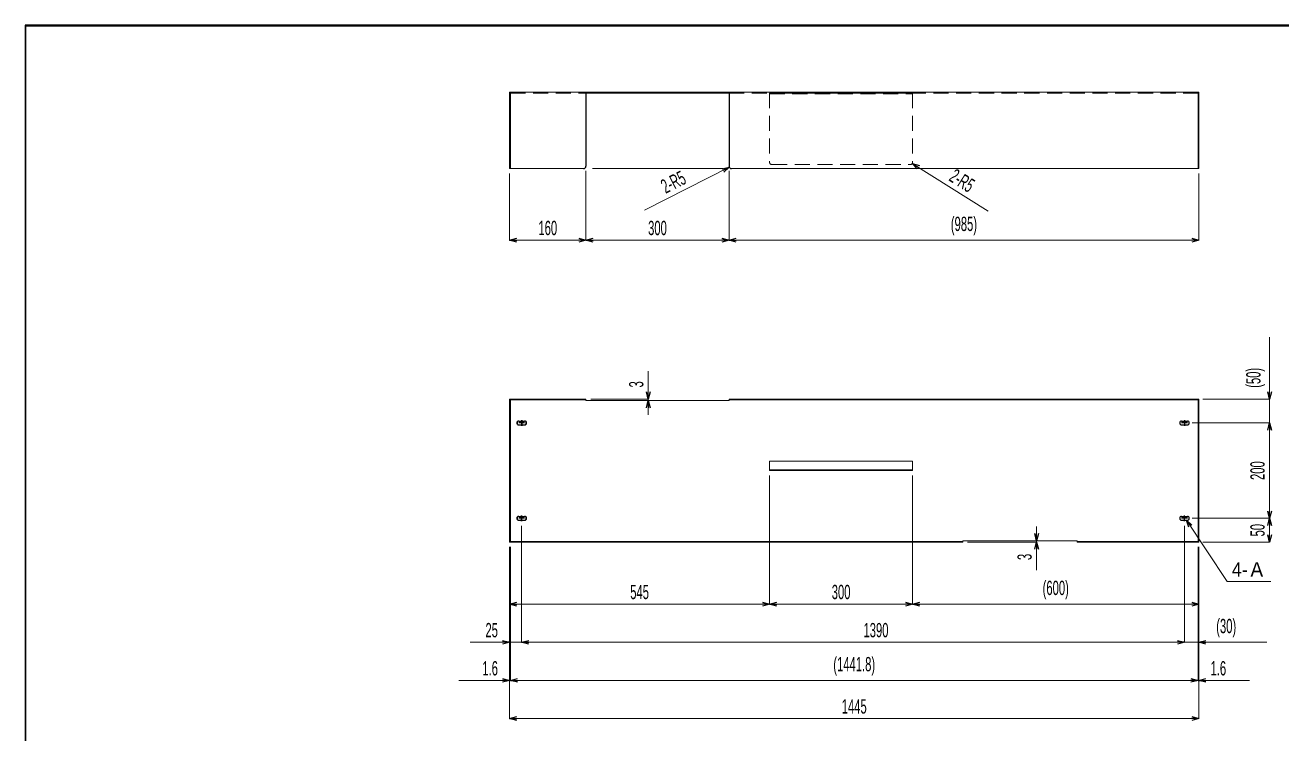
# Model space of a CAD drawing. Header units: millimetres. Extents: x -2100 to 2100, y -1485 to 1485.
# Drawn here: x -1942 to 693, y -160 to 1327 of the extents above; entities that cross this region are included whole.
import ezdxf
from ezdxf.enums import TextEntityAlignment as Align

# ---------------------------------------------------------------- set-up
doc = ezdxf.new("R2010")
doc.units = ezdxf.units.MM
doc.header["$LTSCALE"] = 2.5
doc.linetypes.add('CENTER', pattern=[50.8, 31.75, -6.35, 6.35, -6.35])
doc.linetypes.add('DASHED', pattern=[19.05, 12.7, -6.35])
for name, color, linetype in [('Layer0001', 7, 'Continuous'), ('Layer0012', 7, 'Continuous'), ('Layer0013', 7, 'Continuous'), ('Layer0014', 7, 'Continuous')]:
    doc.layers.add(name, color=color, linetype=linetype)
doc.styles.add('dcStyle0', font='ＭＳ Ｐゴシック', dxfattribs={"width": 0.6})
doc.dimstyles.new('dc_Radial01', dxfattribs={"dimtxt": 30, "dimasz": 15.00113, "dimexe": 0, "dimexo": 10, "dimgap": 10, "dimtad": 3, "dimdec": 1, "dimdsep": 46, "dimtxsty": 'dcStyle0', "dimblk1": 'OPEN30', "dimblk2": 'OPEN30', "dimsah": 1, "dimcen": 0.09, "dimclrd": 4, "dimclre": 4, "dimclrt": 4, "dimadec": 0, "dimazin": 2, "dimtfac": 1, "dimtdec": 4, "dimtofl": 0, "dimtmove": 0, "dimatfit": 3, "dimfxl": 1, "dimarcsym": 1})
doc.dimstyles.new('dc_Rotated', dxfattribs={"dimtxt": 30, "dimasz": 15.00113, "dimexe": 0, "dimexo": 10, "dimgap": 10, "dimtad": 3, "dimdec": 1, "dimdsep": 46, "dimtxsty": 'dcStyle0', "dimblk1": 'OPEN30', "dimblk2": 'OPEN30', "dimsah": 1, "dimcen": 0.09, "dimclrd": 4, "dimclre": 4, "dimclrt": 4, "dimadec": 0, "dimazin": 2, "dimtfac": 1, "dimtdec": 4, "dimtmove": 0, "dimatfit": 3, "dimfxl": 1, "dimarcsym": 1})

# ---------------------------------------------------------------- blocks, each defined once
blk = doc.blocks.new('_Open30')
at = {"color": 0, "linetype": 'ByBlock', "lineweight": -2}
for p, q in [((-1, 0.267949), (0, 0)), ((0, 0), (-1, -0.267949)), ((0, 0), (-1, 0))]:
    blk.add_line(p, q, dxfattribs=at)
blk = doc.blocks.new('*D1')
at = {"layer": 'Layer0012', "color": 4, "linetype": 'Continuous', "lineweight": 13}
for p, q in [((505.3, 292.1), (667.7, 292.1)), ((667.7, 242.1), (667.7, 292.1)), ((527.7, 242.1), (667.7, 242.1))]:
    blk.add_line(p, q, dxfattribs=at)
at = {"layer": 'Layer0012', "color": 4, "xscale": 15.00115266964712, "yscale": 15.00081580252128}
for p, rotation in [((667.7, 292.1), 90), ((667.7, 242.1), 270)]:
    blk.add_blockref('_Open30', p, dxfattribs=dict(at, rotation=rotation))
at = {"layer": 'Layer0012', "color": 4, "insert": (657.7, 267.1), "char_height": 30, "attachment_point": 8, "rotation": 90, "style": 'dcStyle0'}
blk.add_mtext('\\T1.00;50', dxfattribs=at)
blk = doc.blocks.new('*D2')
at = {"layer": 'Layer0012', "color": 4, "linetype": 'Continuous', "lineweight": 13}
for p, q in [((505.3, 492.1), (667.7, 492.1)), ((667.7, 292.1), (667.7, 492.1)), ((505.3, 292.1), (667.7, 292.1))]:
    blk.add_line(p, q, dxfattribs=at)
at = {"layer": 'Layer0012', "color": 4, "xscale": 15.00115266964712, "yscale": 15.00081580252128}
for p, rotation in [((667.7, 492.1), 90), ((667.7, 292.1), 270)]:
    blk.add_blockref('_Open30', p, dxfattribs=dict(at, rotation=rotation))
at = {"layer": 'Layer0012', "color": 4, "insert": (657.7, 392.1), "char_height": 30, "attachment_point": 8, "rotation": 90, "style": 'dcStyle0'}
blk.add_mtext('\\T1.00;200', dxfattribs=at)
blk = doc.blocks.new('*D3')
at = {"layer": 'Layer0012', "color": 4, "linetype": 'Continuous', "lineweight": 13}
for p, q in [((667.7, 671.8), (667.7, 542.1)), ((527.7, 542.1), (667.7, 542.1)), ((667.7, 492.1), (667.7, 542.1)), ((505.3, 492.1), (667.7, 492.1))]:
    blk.add_line(p, q, dxfattribs=at)
at = {"layer": 'Layer0012', "color": 4, "xscale": 15.00115266964712, "yscale": 15.00081580252128, "rotation": 270}
blk.add_blockref('_Open30', (667.7, 542.1), dxfattribs=at)
at = {"layer": 'Layer0012', "color": 4, "insert": (657.7, 565.8), "char_height": 30, "attachment_point": 7, "rotation": 90, "style": 'dcStyle0'}
blk.add_mtext('\\T1.00;(50)', dxfattribs=at)
blk = doc.blocks.new('*D4')
at = {"layer": 'Layer0012', "color": 4, "linetype": 'Continuous', "lineweight": 13}
for p, q in [((-380.7, 382.1), (-380.7, 112.1)), ((-925.7, 232.1), (-925.7, 112.1)), ((-925.7, 112.1), (-380.7, 112.1))]:
    blk.add_line(p, q, dxfattribs=at)
at = {"layer": 'Layer0012', "color": 4, "xscale": 15.00115266964712, "yscale": 15.00081580252128}
for p, rotation in [((-925.7, 112.1), 180), ((-380.7, 112.1), 360)]:
    blk.add_blockref('_Open30', p, dxfattribs=dict(at, rotation=rotation))
at = {"layer": 'Layer0012', "color": 4, "insert": (-653.2, 122.1), "char_height": 30, "attachment_point": 8, "style": 'dcStyle0'}
blk.add_mtext('\\T1.00;545', dxfattribs=at)
blk = doc.blocks.new('*D5')
at = {"layer": 'Layer0012', "color": 4, "linetype": 'Continuous', "lineweight": 13}
for p, q in [((-380.7, 382.1), (-380.7, 112.1)), ((-80.7, 382.1), (-80.7, 112.1)), ((-380.7, 112.1), (-80.7, 112.1))]:
    blk.add_line(p, q, dxfattribs=at)
at = {"layer": 'Layer0012', "color": 4, "xscale": 15.00115266964712, "yscale": 15.00081580252128}
for p, rotation in [((-380.7, 112.1), 180), ((-80.7, 112.1), 360)]:
    blk.add_blockref('_Open30', p, dxfattribs=dict(at, rotation=rotation))
at = {"layer": 'Layer0012', "color": 4, "insert": (-230.7, 122.1), "char_height": 30, "attachment_point": 8, "style": 'dcStyle0'}
blk.add_mtext('\\T1.00;300', dxfattribs=at)
blk = doc.blocks.new('*D6')
at = {"layer": 'Layer0012', "color": 4, "linetype": 'Continuous', "lineweight": 13}
for p, q in [((-80.7, 382.1), (-80.7, 112.1)), ((519.3, 232.1), (519.3, 112.1)), ((-80.7, 112.1), (519.3, 112.1))]:
    blk.add_line(p, q, dxfattribs=at)
at = {"layer": 'Layer0012', "color": 4, "xscale": 15.00115266964712, "yscale": 15.00081580252128}
for p, rotation in [((-80.7, 112.1), 180), ((519.3, 112.1), 360)]:
    blk.add_blockref('_Open30', p, dxfattribs=dict(at, rotation=rotation))
at = {"layer": 'Layer0012', "color": 4, "insert": (219.3, 122.1), "char_height": 30, "attachment_point": 8, "style": 'dcStyle0'}
blk.add_mtext('\\T1.00;(600)', dxfattribs=at)
blk = doc.blocks.new('*D7')
at = {"layer": 'Layer0012', "color": 4, "linetype": 'Continuous', "lineweight": 13}
for p, q in [((-925.7, 232.1), (-925.7, -127.9)), ((519.3, 232.1), (519.3, -127.9)), ((-925.7, -127.9), (519.3, -127.9))]:
    blk.add_line(p, q, dxfattribs=at)
at = {"layer": 'Layer0012', "color": 4, "xscale": 15.00115266964712, "yscale": 15.00081580252128}
for p, rotation in [((-925.7, -127.9), 180), ((519.3, -127.9), 360)]:
    blk.add_blockref('_Open30', p, dxfattribs=dict(at, rotation=rotation))
at = {"layer": 'Layer0012', "color": 4, "insert": (-203.2, -117.9), "char_height": 30, "attachment_point": 8, "style": 'dcStyle0'}
blk.add_mtext('\\T1.00;1445', dxfattribs=at)
blk = doc.blocks.new('*D16')
at = {"layer": 'Layer0012', "color": 4, "linetype": 'Continuous', "lineweight": 13}
for p, q in [((-900.7, 276.1), (-900.7, 32.1)), ((-925.7, 232.1), (-925.7, 32.1)), ((-1008.2, 32.1), (-925.7, 32.1)), ((-925.7, 32.1), (-900.7, 32.1))]:
    blk.add_line(p, q, dxfattribs=at)
at = {"layer": 'Layer0012', "color": 4, "xscale": 15.00115266964712, "yscale": 15.00081580252128, "rotation": 360}
blk.add_blockref('_Open30', (-925.7, 32.1), dxfattribs=at)
at = {"layer": 'Layer0012', "color": 4, "insert": (-950.2, 42.1), "char_height": 30, "attachment_point": 9, "style": 'dcStyle0'}
blk.add_mtext('\\T1.00;25', dxfattribs=at)
blk = doc.blocks.new('*D17')
at = {"layer": 'Layer0012', "color": 4, "linetype": 'Continuous', "lineweight": 13}
for p, q in [((-900.7, 276.1), (-900.7, 32.1)), ((489.3, 276.1), (489.3, 32.1)), ((-900.7, 32.1), (489.3, 32.1))]:
    blk.add_line(p, q, dxfattribs=at)
at = {"layer": 'Layer0012', "color": 4, "xscale": 15.00115266964712, "yscale": 15.00081580252128}
for p, rotation in [((-900.7, 32.1), 180), ((489.3, 32.1), 360)]:
    blk.add_blockref('_Open30', p, dxfattribs=dict(at, rotation=rotation))
at = {"layer": 'Layer0012', "color": 4, "insert": (-157.6, 42.1), "char_height": 30, "attachment_point": 8, "style": 'dcStyle0'}
blk.add_mtext('\\T1.00;1390', dxfattribs=at)
blk = doc.blocks.new('*D18')
at = {"layer": 'Layer0012', "color": 4, "linetype": 'Continuous', "lineweight": 13}
for p, q in [((489.3, 276.1), (489.3, 32.1)), ((519.3, 232.1), (519.3, 32.1)), ((489.3, 32.1), (519.3, 32.1)), ((661.8, 32.1), (519.3, 32.1))]:
    blk.add_line(p, q, dxfattribs=at)
at = {"layer": 'Layer0012', "color": 4, "xscale": 15.00115266964712, "yscale": 15.00081580252128, "rotation": 180}
blk.add_blockref('_Open30', (519.3, 32.1), dxfattribs=at)
at = {"layer": 'Layer0012', "color": 4, "insert": (555.8, 42.1), "char_height": 30, "attachment_point": 7, "style": 'dcStyle0'}
blk.add_mtext('\\T1.00;(30)', dxfattribs=at)
blk = doc.blocks.new('*D20')
at = {"layer": 'Layer0012', "color": 4, "linetype": 'Continuous', "lineweight": 13}
for p, q in [((-925.7, 1015.6), (-925.7, 875.6)), ((-765.7, 1020.6), (-765.7, 875.6)), ((-925.7, 875.6), (-765.7, 875.6))]:
    blk.add_line(p, q, dxfattribs=at)
at = {"layer": 'Layer0012', "color": 4, "xscale": 15.00115266964712, "yscale": 15.00081580252128}
for p, rotation in [((-925.7, 875.6), 180), ((-765.7, 875.6), 360)]:
    blk.add_blockref('_Open30', p, dxfattribs=dict(at, rotation=rotation))
at = {"layer": 'Layer0012', "color": 4, "insert": (-845.7, 885.6), "char_height": 30, "attachment_point": 8, "style": 'dcStyle0'}
blk.add_mtext('\\T1.00;160', dxfattribs=at)
blk = doc.blocks.new('*D21')
at = {"layer": 'Layer0012', "color": 4, "linetype": 'Continuous', "lineweight": 13}
for p, q in [((-765.7, 1020.6), (-765.7, 875.6)), ((-465.7, 1020.6), (-465.7, 875.6)), ((-765.7, 875.6), (-465.7, 875.6))]:
    blk.add_line(p, q, dxfattribs=at)
at = {"layer": 'Layer0012', "color": 4, "xscale": 15.00115266964712, "yscale": 15.00081580252128}
for p, rotation in [((-765.7, 875.6), 180), ((-465.7, 875.6), 360)]:
    blk.add_blockref('_Open30', p, dxfattribs=dict(at, rotation=rotation))
at = {"layer": 'Layer0012', "color": 4, "insert": (-615.7, 885.6), "char_height": 30, "attachment_point": 8, "style": 'dcStyle0'}
blk.add_mtext('\\T1.00;300', dxfattribs=at)
blk = doc.blocks.new('*D22')
at = {"layer": 'Layer0012', "color": 4, "linetype": 'Continuous', "lineweight": 13}
for p, q in [((-465.7, 1020.6), (-465.7, 875.6)), ((519.3, 1015.6), (519.3, 875.6)), ((-465.7, 875.6), (519.3, 875.6))]:
    blk.add_line(p, q, dxfattribs=at)
at = {"layer": 'Layer0012', "color": 4, "xscale": 15.00115266964712, "yscale": 15.00081580252128}
for p, rotation in [((-465.7, 875.6), 180), ((519.3, 875.6), 360)]:
    blk.add_blockref('_Open30', p, dxfattribs=dict(at, rotation=rotation))
at = {"layer": 'Layer0012', "color": 4, "insert": (26.8, 885.6), "char_height": 30, "attachment_point": 8, "style": 'dcStyle0'}
blk.add_mtext('\\T1.00;(985)', dxfattribs=at)
blk = doc.blocks.new('*D23')
at = {"layer": 'Layer0012', "color": 4, "linetype": 'Continuous', "lineweight": 13}
blk.add_line((77.5, 936), (-81.5, 1036.4), dxfattribs=at)
at = {"layer": 'Layer0012', "color": 4, "xscale": 15.00115266964712, "yscale": 15.00081580252128, "rotation": 147.7372269153307}
blk.add_blockref('_Open30', (-81.5, 1036.4), dxfattribs=at)
at = {"layer": 'Layer0012', "color": 4, "insert": (-6.8, 1001.1), "char_height": 30, "attachment_point": 7, "rotation": 327.7372, "style": 'dcStyle0'}
blk.add_mtext('\\T1.00;2-R5', dxfattribs=at)
blk = doc.blocks.new('*D24')
at = {"layer": 'Layer0012', "color": 4, "linetype": 'Continuous', "lineweight": 13}
blk.add_line((-642.9, 938.4), (-465.1, 1028.4), dxfattribs=at)
at = {"layer": 'Layer0012', "color": 4, "xscale": 15.00115266964712, "yscale": 15.00081580252128, "rotation": 26.85034663196464}
blk.add_blockref('_Open30', (-465.1, 1028.4), dxfattribs=at)
at = {"layer": 'Layer0012', "color": 4, "insert": (-552.8, 995.2), "char_height": 30, "attachment_point": 9, "rotation": 26.8503, "style": 'dcStyle0'}
blk.add_mtext('\\T1.00;2-R5', dxfattribs=at)
blk = doc.blocks.new('*D28')
at = {"layer": 'Layer0012', "color": 4, "linetype": 'Continuous', "lineweight": 13}
for p, q in [((-925.7, 232.1), (-925.7, -47.9)), ((-924.1, 232.1), (-924.1, -47.9)), ((-1032.2, -47.9), (-925.7, -47.9)), ((-925.7, -47.9), (-924.1, -47.9))]:
    blk.add_line(p, q, dxfattribs=at)
at = {"layer": 'Layer0012', "color": 4, "xscale": 15.00115266964712, "yscale": 15.00081580252128, "rotation": 360}
blk.add_blockref('_Open30', (-925.7, -47.9), dxfattribs=at)
at = {"layer": 'Layer0012', "color": 4, "insert": (-950.2, -37.9), "char_height": 30, "attachment_point": 9, "style": 'dcStyle0'}
blk.add_mtext('\\T1.00;1.6', dxfattribs=at)
blk = doc.blocks.new('*D29')
at = {"layer": 'Layer0012', "color": 4, "linetype": 'Continuous', "lineweight": 13}
for p, q in [((-924.1, 232.1), (-924.1, -47.9)), ((517.7, 232.1), (517.7, -47.9)), ((-924.1, -47.9), (517.7, -47.9))]:
    blk.add_line(p, q, dxfattribs=at)
at = {"layer": 'Layer0012', "color": 4, "xscale": 15.00115266964712, "yscale": 15.00081580252128}
for p, rotation in [((-924.1, -47.9), 180), ((517.7, -47.9), 360)]:
    blk.add_blockref('_Open30', p, dxfattribs=dict(at, rotation=rotation))
at = {"layer": 'Layer0012', "color": 4, "insert": (-203.2, -37.9), "char_height": 30, "attachment_point": 8, "style": 'dcStyle0'}
blk.add_mtext('\\T1.00;(1441.8)', dxfattribs=at)
blk = doc.blocks.new('*D30')
at = {"layer": 'Layer0012', "color": 4, "linetype": 'Continuous', "lineweight": 13}
for p, q in [((517.7, 232.1), (517.7, -47.9)), ((519.3, 232.1), (519.3, -47.9)), ((517.7, -47.9), (519.3, -47.9)), ((625.8, -47.9), (519.3, -47.9))]:
    blk.add_line(p, q, dxfattribs=at)
at = {"layer": 'Layer0012', "color": 4, "xscale": 15.00115266964712, "yscale": 15.00081580252128, "rotation": 180}
blk.add_blockref('_Open30', (519.3, -47.9), dxfattribs=at)
at = {"layer": 'Layer0012', "color": 4, "insert": (543.8, -37.9), "char_height": 30, "attachment_point": 7, "style": 'dcStyle0'}
blk.add_mtext('\\T1.00;1.6', dxfattribs=at)
blk = doc.blocks.new('DC_IMAGEDIMGROUP_3')
at = {"layer": 'Layer0012', "color": 4, "linetype": 'Continuous', "lineweight": 13}
for p, q in [((-634.9, 600.5), (-634.9, 542.1)), ((-755.7, 542.1), (-634.9, 542.1)), ((-634.9, 539.1), (-634.9, 542.1)), ((-634.9, 509.1), (-634.9, 539.1))]:
    blk.add_line(p, q, dxfattribs=at)
at = {"layer": 'Layer0012', "color": 4, "xscale": 15.00115266964712, "yscale": 15.00081580252128}
for p, rotation in [((-634.9, 542.1), 270), ((-634.9, 539.1), 90)]:
    blk.add_blockref('_Open30', p, dxfattribs=dict(at, rotation=rotation))
at = {"layer": 'Layer0012', "color": 4, "insert": (-644.9, 566.5), "char_height": 30, "attachment_point": 7, "rotation": 90, "style": 'dcStyle0'}
blk.add_mtext('\\T1.00;3', dxfattribs=at)
blk = doc.blocks.new('DC_IMAGEDIMGROUP_4')
at = {"layer": 'Layer0012', "color": 4, "linetype": 'Continuous', "lineweight": 13}
for p, q in [((179.3, 275.1), (179.3, 245.1)), ((34.3, 242.1), (179.3, 242.1)), ((179.3, 242.1), (179.3, 245.1)), ((179.3, 183.6), (179.3, 242.1))]:
    blk.add_line(p, q, dxfattribs=at)
at = {"layer": 'Layer0012', "color": 4, "xscale": 15.00115266964712, "yscale": 15.00081580252128}
for p, rotation in [((179.3, 245.1), 270), ((179.3, 242.1), 90)]:
    blk.add_blockref('_Open30', p, dxfattribs=dict(at, rotation=rotation))
at = {"layer": 'Layer0012', "color": 4, "insert": (169.3, 217.6), "char_height": 30, "attachment_point": 9, "rotation": 90, "style": 'dcStyle0'}
blk.add_mtext('\\T1.00;3', dxfattribs=at)
blk = doc.blocks.new('DC_GROUP_AAD6-2749_1')
at = {"layer": 'Layer0013', "color": 4, "linetype": 'Continuous', "lineweight": 13}
for p, q in [((493.3, 288.1), (578.5, 159.8)), ((578.5, 159.8), (670.5, 159.8))]:
    blk.add_line(p, q, dxfattribs=at)
at = {"layer": 'Layer0013', "color": 4, "xscale": 15.00115266964712, "yscale": 15.00081580252128, "rotation": 123.5891346569435}
blk.add_blockref('_Open30', (493.3, 288.1), dxfattribs=at)
at = {"layer": 'Layer0013', "color": 4, "style": 'dcStyle0', "width": 0.962335}
blk.add_text('4-Ａ', height=30, dxfattribs=at).set_placement((588.5, 169.8), (660.5, 169.8), align=Align.FIT)
blk = doc.blocks.new('DC_GROUP_AAD6-2749_3')
at = {"color": 3, "linetype": 'Continuous', "lineweight": 18}
for p, q in [((519.3, 1185.6), (517.7, 1185.6)), ((517.7, 1185.6), (517.7, 1025.6)), ((519.3, 1025.6), (519.3, 1185.6)), ((517.7, 1025.6), (519.3, 1025.6))]:
    blk.add_line(p, q, dxfattribs=at)
blk = doc.blocks.new('DC_GROUP_AAD6-2749_4')
at = {"color": 3, "linetype": 'Continuous', "lineweight": 18}
for p, q in [((-924.1, 1185.6), (-925.7, 1185.6)), ((-925.7, 1185.6), (-925.7, 1025.6)), ((-924.1, 1025.6), (-924.1, 1185.6)), ((-925.7, 1025.6), (-924.1, 1025.6))]:
    blk.add_line(p, q, dxfattribs=at)
blk = doc.blocks.new('DC_GROUP_AAD6-2749_2')
at = {"color": 3, "linetype": 'Continuous', "lineweight": 25}
for p, q in [((-765.7, 1185.6), (-765.7, 1030.6)), ((-465.7, 1185.6), (-465.7, 1030.6))]:
    blk.add_line(p, q, dxfattribs=at)
at = {"color": 5, "linetype": 'Continuous', "lineweight": 13}
blk.add_line((-751.8, 1025.6), (-478.7, 1025.6), dxfattribs=at)
at = {"color": 3, "linetype": 'Continuous', "lineweight": 25}
for centre, start, end in [((-770.7, 1030.6), 270, 0), ((-460.7, 1030.6), 180, 270)]:
    blk.add_arc(centre, 5, start, end, dxfattribs=at)
at = {"layer": 'Layer0001', "color": 3, "linetype": 'Continuous', "lineweight": 18}
for p, q in [((-924.1, 1185.6), (-924.1, 1075.6)), ((-920.5, 1185.6), (-924.1, 1185.6)), ((-920.5, 1185.6), (-900.7, 1185.6)), ((517.7, 1185.6), (-900.7, 1185.6)), ((-765.7, 1184), (-465.7, 1184)), ((517.7, 1025.6), (517.7, 1185.6)), ((-924.1, 1075.6), (-924.1, 1025.6)), ((-924.1, 1025.6), (-770.7, 1025.6)), ((-460.7, 1025.6), (517.7, 1025.6))]:
    blk.add_line(p, q, dxfattribs=at)
at = {"layer": 'Layer0001', "color": 3, "linetype": 'DASHED', "lineweight": 18}
for p, q in [((-924.1, 1184), (-765.7, 1184)), ((-465.7, 1184), (517.7, 1184)), ((-80.7, 1184), (-380.7, 1184)), ((-380.7, 1184), (-380.7, 1039)), ((-380.7, 1182.4), (-80.7, 1182.4)), ((-80.7, 1184), (-80.7, 1039)), ((-375.7, 1034), (-85.7, 1034))]:
    blk.add_line(p, q, dxfattribs=at)
for centre, start, end in [((-375.7, 1039), 180, 270), ((-85.7, 1039), 270, 0)]:
    blk.add_arc(centre, 5, start, end, dxfattribs=at)
at = {"linetype": 'Continuous'}
for name in ['DC_GROUP_AAD6-2749_4', 'DC_GROUP_AAD6-2749_3']:
    blk.add_blockref(name, (0, 0), dxfattribs=at)
blk = doc.blocks.new('DC_GROUP_AAD6-2749_22')
at = {"color": 3, "linetype": 'Continuous', "lineweight": 18}
for p, q in [((519.3, 542.1), (517.7, 542.1)), ((517.7, 542.1), (517.7, 242.1)), ((519.3, 242.1), (519.3, 542.1)), ((517.7, 242.1), (519.3, 242.1))]:
    blk.add_line(p, q, dxfattribs=at)
blk = doc.blocks.new('DC_GROUP_AAD6-2749_23')
at = {"color": 3, "linetype": 'Continuous', "lineweight": 18}
for p, q in [((-924.1, 542.1), (-925.7, 542.1)), ((-925.7, 542.1), (-925.7, 242.1)), ((-924.1, 242.1), (-924.1, 542.1)), ((-925.7, 242.1), (-924.1, 242.1))]:
    blk.add_line(p, q, dxfattribs=at)
blk = doc.blocks.new('DC_GROUP_AAD6-2749_24')
at = {"color": 3, "linetype": 'Continuous', "lineweight": 25}
for p, q in [((483.3, 496.1), (495.3, 496.1)), ((483.3, 488.1), (495.3, 488.1)), ((483.3, 296.1), (495.3, 296.1)), ((483.3, 288.1), (495.3, 288.1))]:
    blk.add_line(p, q, dxfattribs=at)
at = {"color": 2, "linetype": 'CENTER', "lineweight": 25}
for p, q in [((495.3, 492.1), (483.3, 492.1)), ((489.3, 498.1), (489.3, 486.1)), ((495.3, 292.1), (483.3, 292.1)), ((489.3, 286.1), (489.3, 298.1))]:
    blk.add_line(p, q, dxfattribs=at)
at = {"color": 3, "linetype": 'Continuous', "lineweight": 25}
for centre, start, end in [((483.3, 492.1), 90, 270), ((495.3, 492.1), 270, 90), ((483.3, 292.1), 90, 270), ((495.3, 292.1), 270, 90)]:
    blk.add_arc(centre, 4, start, end, dxfattribs=at)
blk = doc.blocks.new('DC_GROUP_AAD6-2749_25')
at = {"color": 3, "linetype": 'Continuous', "lineweight": 25}
for p, q in [((-906.2, 496.1), (-894.2, 496.1)), ((-906.2, 488.1), (-894.2, 488.1)), ((-906.2, 296.1), (-894.2, 296.1)), ((-906.2, 288.1), (-894.2, 288.1))]:
    blk.add_line(p, q, dxfattribs=at)
at = {"color": 2, "linetype": 'CENTER', "lineweight": 25}
for p, q in [((-894.2, 492.1), (-906.2, 492.1)), ((-900.2, 498.1), (-900.2, 486.1)), ((-894.2, 292.1), (-906.2, 292.1)), ((-900.2, 286.1), (-900.2, 298.1))]:
    blk.add_line(p, q, dxfattribs=at)
at = {"color": 3, "linetype": 'Continuous', "lineweight": 25}
for centre, start, end in [((-906.2, 492.1), 90, 270), ((-894.2, 492.1), 270, 90), ((-906.2, 292.1), 90, 270), ((-894.2, 292.1), 270, 90)]:
    blk.add_arc(centre, 4, start, end, dxfattribs=at)
blk = doc.blocks.new('DC_GROUP_AAD6-2749_26')
at = {"color": 3, "linetype": 'Continuous', "lineweight": 25}
for p, q in [((-906.7, 496.1), (-894.7, 496.1)), ((-906.7, 488.1), (-894.7, 488.1)), ((-906.7, 296.1), (-894.7, 296.1)), ((-906.7, 288.1), (-894.7, 288.1))]:
    blk.add_line(p, q, dxfattribs=at)
at = {"color": 2, "linetype": 'CENTER', "lineweight": 25}
for p, q in [((-894.7, 492.1), (-906.7, 492.1)), ((-900.7, 498.1), (-900.7, 486.1)), ((-894.7, 292.1), (-906.7, 292.1)), ((-900.7, 286.1), (-900.7, 298.1))]:
    blk.add_line(p, q, dxfattribs=at)
at = {"color": 3, "linetype": 'Continuous', "lineweight": 25}
for centre, start, end in [((-906.7, 492.1), 90, 270), ((-894.7, 492.1), 270, 90), ((-906.7, 292.1), 90, 270), ((-894.7, 292.1), 270, 90)]:
    blk.add_arc(centre, 4, start, end, dxfattribs=at)
blk = doc.blocks.new('DC_GROUP_AAD6-2749_21')
at = {"color": 3, "linetype": 'Continuous', "lineweight": 18}
for p, q in [((-765.7, 542.1), (-765.7, 539.1)), ((-465.7, 542.1), (-465.7, 539.1)), ((24.3, 242.1), (24.3, 245.1)), ((24.3, 245.1), (264.3, 245.1)), ((264.3, 242.1), (264.3, 245.1))]:
    blk.add_line(p, q, dxfattribs=at)
at = {"color": 3, "linetype": 'DASHED', "lineweight": 18}
for p, q in [((24.3, 243.7), (24.3, 242.1)), ((264.3, 243.7), (264.3, 242.1))]:
    blk.add_line(p, q, dxfattribs=at)
at = {"layer": 'Layer0001', "color": 3, "linetype": 'Continuous', "lineweight": 18}
for p, q in [((-924.1, 242.1), (-924.1, 542.1)), ((-924.1, 542.1), (-765.7, 542.1)), ((-765.7, 540.5), (-924.1, 540.5)), ((-465.7, 539.1), (-765.7, 539.1)), ((-465.7, 542.1), (517.7, 542.1)), ((517.7, 540.5), (-465.7, 540.5)), ((517.7, 542.1), (517.7, 242.1)), ((-380.7, 412.1), (-80.7, 412.1)), ((-380.7, 392.1), (-380.7, 412.1)), ((-80.7, 412.1), (-80.7, 392.1)), ((-80.7, 393.7), (-380.7, 393.7)), ((-380.7, 392.1), (-80.7, 392.1)), ((-924.1, 243.7), (24.3, 243.7)), ((24.3, 242.1), (-924.1, 242.1)), ((264.3, 243.7), (517.7, 243.7)), ((517.7, 242.1), (264.3, 242.1))]:
    blk.add_line(p, q, dxfattribs=at)
at = {"linetype": 'Continuous'}
for name in ['DC_GROUP_AAD6-2749_23', 'DC_GROUP_AAD6-2749_22', 'DC_GROUP_AAD6-2749_26', 'DC_GROUP_AAD6-2749_25', 'DC_GROUP_AAD6-2749_24']:
    blk.add_blockref(name, (0, 0), dxfattribs=at)

msp = doc.modelspace()

# ---------------------------------------------------------------- linework, layer by layer
at = {"layer": 'Layer0014', "color": 3, "linetype": 'Continuous', "lineweight": 25}
for p, q in [((-1941.5, 1326.5), (-1941.5, -1386.5)), ((2001.5, 1326.5), (-1941.5, 1326.5)), ((-1940, -1385), (-1940, 1325)), ((-1940, 1325), (2000, 1325))]:
    msp.add_line(p, q, dxfattribs=at)

# ---------------------------------------------------------------- block references
at = {"linetype": 'Continuous'}
msp.add_blockref('DC_GROUP_AAD6-2749_2', (0, 0), dxfattribs=at)
at = {"layer": 'Layer0001', "linetype": 'Continuous'}
msp.add_blockref('DC_GROUP_AAD6-2749_21', (0, 0), dxfattribs=at)
at = {"layer": 'Layer0012', "linetype": 'Continuous'}
for name in ['DC_IMAGEDIMGROUP_3', 'DC_IMAGEDIMGROUP_4']:
    msp.add_blockref(name, (0, 0), dxfattribs=at)
at = {"layer": 'Layer0013', "linetype": 'Continuous'}
msp.add_blockref('DC_GROUP_AAD6-2749_1', (0, 0), dxfattribs=at)

# ---------------------------------------------------------------- dimensions: what is measured, and where the dimension line sits
at = {"layer": 'Layer0012', "linetype": 'Continuous', "lineweight": 13}
for base, p1, p2, picture, middle in [((-765.69, 875.64), (-925.69, 1025.64), (-765.69, 1030.64), '*D20', (-845.69, 875.64)), ((-465.69, 875.64), (-765.69, 1030.64), (-465.69, 1030.64), '*D21', (-615.69, 875.64)), ((-380.69, 112.05), (-925.69, 242.05), (-380.69, 392.05), '*D4', (-653.19, 112.05)), ((-80.69, 112.05), (-380.69, 392.05), (-80.69, 392.05), '*D5', (-230.69, 112.05)), ((-900.69, 32.05), (-925.69, 242.05), (-900.69, 286.05), '*D16', (-974.18, 32.05)), ((489.31, 32.05), (-900.69, 286.05), (489.31, 286.05), '*D17', (-157.59, 32.05)), ((-924.09, -47.95), (-925.69, 242.05), (-924.09, 242.05), '*D28', (-986.18, -47.95)), ((519.31, -127.95), (-925.69, 242.05), (519.31, 242.05), '*D7', (-203.19, -127.95)), ((519.31, -47.95), (517.71, 242.05), (519.31, 242.05), '*D30', (579.8, -47.95))]:
    dim = msp.add_linear_dim(base=base, p1=p1, p2=p2, dimstyle='dc_Rotated', override={"dimtxt": 30, "dimasz": 15.00113, "dimexe": 0, "dimexo": 10, "dimgap": 10, "dimtad": 3, "dimtih": 0, "dimtoh": 0, "dimdec": 1, "dimlfac": 1, "dimzin": 8, "dimtxsty": 'dcStyle0', "dimblk1": 'Open30', "dimblk2": 'Open30', "dimsah": 1, "dimclrd": 4, "dimclre": 4, "dimclrt": 4, "dimazin": 2, "dimtofl": 1, "dimtolj": 0, "dimtzin": 8, "dimarcsym": 1}, dxfattribs=at)
    dim.commit()
    dim.dimension.update_dxf_attribs({"geometry": picture, "text_midpoint": middle, "dimtype": 160})
for center, mpoint, picture, middle in [((-460.69, 1030.64), (-465.15, 1028.38), '*D24', (-591.1, 964.62)), ((-85.69, 1039.04), (-81.46, 1036.37), '*D23', (28.45, 966.99))]:
    dim = msp.add_radius_dim(center=center, mpoint=mpoint, text='2-R5', dimstyle='dc_Radial01', override={"dimtxt": 30, "dimasz": 15.00113, "dimexe": 0, "dimexo": 10, "dimgap": 10, "dimtad": 3, "dimtih": 0, "dimtoh": 0, "dimdec": 1, "dimlfac": 1, "dimzin": 8, "dimtxsty": 'dcStyle0', "dimblk1": 'Open30', "dimblk2": 'Open30', "dimsah": 1, "dimclrd": 4, "dimclre": 4, "dimclrt": 4, "dimazin": 2, "dimtolj": 0, "dimtzin": 8, "dimarcsym": 1}, dxfattribs=at)
    dim.commit()
    dim.dimension.update_dxf_attribs({"geometry": picture, "text_midpoint": middle, "dimtype": 164})
for base, p1, p2, picture, middle in [((519.31, 875.64), (-465.69, 1030.64), (519.31, 1025.64), '*D22', (26.81, 875.64)), ((519.31, 112.05), (-80.69, 392.05), (519.31, 242.05), '*D6', (219.31, 112.05)), ((519.31, 32.05), (489.31, 286.05), (519.31, 242.05), '*D18', (603.8, 32.05)), ((517.71, -47.95), (-924.09, 242.05), (517.71, 242.05), '*D29', (-203.19, -47.95))]:
    dim = msp.add_linear_dim(base=base, p1=p1, p2=p2, text='(<>)', dimstyle='dc_Rotated', override={"dimtxt": 30, "dimasz": 15.00113, "dimexe": 0, "dimexo": 10, "dimgap": 10, "dimtad": 3, "dimtih": 0, "dimtoh": 0, "dimdec": 1, "dimlfac": 1, "dimzin": 8, "dimtxsty": 'dcStyle0', "dimblk1": 'Open30', "dimblk2": 'Open30', "dimsah": 1, "dimclrd": 4, "dimclre": 4, "dimclrt": 4, "dimazin": 2, "dimtofl": 1, "dimtolj": 0, "dimtzin": 8, "dimarcsym": 1}, dxfattribs=at)
    dim.commit()
    dim.dimension.update_dxf_attribs({"geometry": picture, "text_midpoint": middle, "dimtype": 160})
dim = msp.add_linear_dim(base=(667.71, 542.05), p1=(495.31, 492.05), p2=(517.71, 542.05), angle=90, text='(<>)', dimstyle='dc_Rotated', override={"dimtxt": 30, "dimasz": 15.00113, "dimexe": 0, "dimexo": 10, "dimgap": 10, "dimtad": 3, "dimtih": 0, "dimtoh": 0, "dimdec": 1, "dimlfac": 1, "dimzin": 8, "dimtxsty": 'dcStyle0', "dimblk1": 'Open30', "dimblk2": 'Open30', "dimsah": 1, "dimclrd": 4, "dimclre": 4, "dimclrt": 4, "dimazin": 2, "dimtofl": 1, "dimtolj": 0, "dimtzin": 8, "dimarcsym": 1}, dxfattribs=at)
dim.commit()
dim.dimension.update_dxf_attribs({"geometry": '*D3', "text_midpoint": (667.71, 613.83), "dimtype": 160})
for base, p1, p2, picture, middle in [((667.71, 492.05), (495.31, 292.05), (495.31, 492.05), '*D2', (667.71, 392.05)), ((667.71, 292.05), (517.71, 242.05), (495.31, 292.05), '*D1', (667.71, 267.05))]:
    dim = msp.add_linear_dim(base=base, p1=p1, p2=p2, angle=90, dimstyle='dc_Rotated', override={"dimtxt": 30, "dimasz": 15.00113, "dimexe": 0, "dimexo": 10, "dimgap": 10, "dimtad": 3, "dimtih": 0, "dimtoh": 0, "dimdec": 1, "dimlfac": 1, "dimzin": 8, "dimtxsty": 'dcStyle0', "dimblk1": 'Open30', "dimblk2": 'Open30', "dimsah": 1, "dimclrd": 4, "dimclre": 4, "dimclrt": 4, "dimazin": 2, "dimtofl": 1, "dimtolj": 0, "dimtzin": 8, "dimarcsym": 1}, dxfattribs=at)
    dim.commit()
    dim.dimension.update_dxf_attribs({"geometry": picture, "text_midpoint": middle, "dimtype": 160})

doc.saveas('drawing.dxf')
